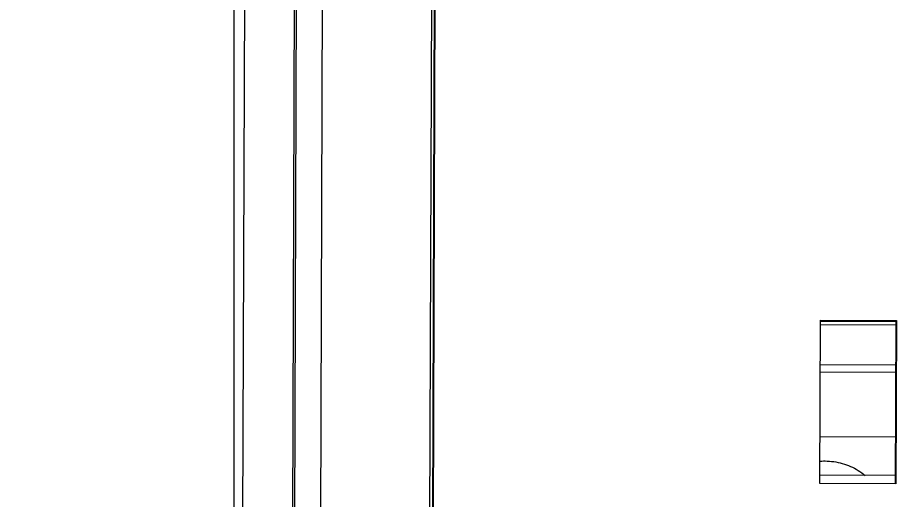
# Model space of a CAD drawing. Header units: millimetres. Extents: x 492 to 7139, y 278 to 5201.
# Drawn here: x 1511 to 1580.4, y 3256 to 3294 of the extents above; entities that cross this region are included whole.
import ezdxf

# ---------------------------------------------------------------- set-up
doc = ezdxf.new("R2010")
doc.units = ezdxf.units.MM
doc.layers.add('ZANO_R', color=7, linetype='Continuous', lineweight=0)
doc.layers.add('ZANO_W', color=1, linetype='Continuous', lineweight=0)
doc.styles.get("Standard").update_dxf_attribs({"font": 'arial.ttf'})
doc.dimstyles.new('pl i ang', dxfattribs={"dimtxt": 50, "dimasz": 50, "dimexe": 1.25, "dimexo": 0.625, "dimgap": 10, "dimtad": 1, "dimtoh": 1, "dimtxsty": 'Standard', "dimcen": 2.5, "dimclrd": 1, "dimclre": 1, "dimclrt": 1, "dimadec": 0, "dimazin": 0, "dimtfac": 1, "dimtmove": 0, "dimatfit": 3, "dimfxl": 1, "dimarcsym": 1})

# ---------------------------------------------------------------- blocks, each defined once
blk = doc.blocks.new('*D387')
at = {"layer": 'ZANO_W', "color": 1, "lineweight": -2}
for p, q in [((1567.733, 3599.403), (640.141, 3599.403)), ((650.141, 3559.403), (650.141, 2405.635)), ((1503.864, 2365.635), (640.141, 2365.635))]:
    blk.add_line(p, q, dxfattribs=at)
at = {"layer": 'ZANO_W', "color": 1}
for points in [[(656.807, 3559.403), (643.474, 3559.403), (650.141, 3599.403)], [(643.474, 2405.635), (656.807, 2405.635), (650.141, 2365.635)]]:
    blk.add_solid(points, dxfattribs=at)
at = {"layer": 'ZANO_W', "color": 1, "insert": (619.704, 2982.519), "char_height": 40, "attachment_point": 5, "rotation": 90}
blk.add_mtext('1234', dxfattribs=at)

msp = doc.modelspace()

# ---------------------------------------------------------------- linework, layer by layer
at = {"layer": 'ZANO_R'}
for p, q in [((1528.121, 2798.131), (1528.121, 4898.97)), ((1532.427, 3155.585), (1533.789, 3555.036)), ((1533.91, 3555.244), (1532.548, 3155.794)), ((1535.97, 3555.339), (1534.608, 3155.888)), ((1543.254, 3155.845), (1544.616, 3555.295)), ((1544.814, 3555.206), (1543.452, 3155.755)), ((1544.859, 3555.284), (1543.498, 3155.833)), ((1529.801, 3548.151), (1528.439, 3148.701)), ((1574.381, 3257.238), (1574.425, 3270.14)), ((1574.424, 3270.062), (1580.377, 3270.032)), ((1574.424, 3269.804), (1580.376, 3269.774)), ((1574.425, 3270.14), (1580.422, 3270.11)), ((1580.377, 3270.032), (1580.333, 3257.208)), ((1580.422, 3270.11), (1580.377, 3270.032)), ((1580.422, 3270.11), (1580.378, 3257.208)), ((1574.413, 3266.651), (1580.365, 3266.621)), ((1580.363, 3266.001), (1574.411, 3266.031)), ((1580.345, 3260.908), (1574.393, 3260.938)), ((1574.387, 3259.004), (1574.523, 3259.013)), ((1574.523, 3259.013), (1574.659, 3259.018)), ((1574.659, 3259.018), (1574.795, 3259.019)), ((1574.795, 3259.019), (1574.966, 3259.015)), ((1574.966, 3259.015), (1575.137, 3259.006)), ((1575.137, 3259.006), (1575.308, 3258.99)), ((1575.308, 3258.99), (1575.478, 3258.969)), ((1575.478, 3258.969), (1575.648, 3258.941)), ((1575.648, 3258.941), (1575.816, 3258.909)), ((1575.816, 3258.909), (1575.983, 3258.87)), ((1575.983, 3258.87), (1576.149, 3258.825)), ((1576.149, 3258.825), (1576.313, 3258.775)), ((1576.313, 3258.775), (1576.475, 3258.72)), ((1576.475, 3258.72), (1576.635, 3258.658)), ((1576.635, 3258.658), (1576.793, 3258.592)), ((1576.793, 3258.592), (1576.949, 3258.52)), ((1576.949, 3258.52), (1577.102, 3258.443)), ((1577.102, 3258.443), (1577.252, 3258.36)), ((1577.252, 3258.36), (1577.399, 3258.272)), ((1577.399, 3258.272), (1577.544, 3258.18)), ((1577.544, 3258.18), (1577.685, 3258.082)), ((1577.685, 3258.082), (1577.823, 3257.98)), ((1577.823, 3257.98), (1577.957, 3257.873)), ((1580.378, 3257.208), (1574.381, 3257.238)), ((1580.335, 3257.861), (1574.383, 3257.891))]:
    msp.add_line(p, q, dxfattribs=at)

# ---------------------------------------------------------------- dimensions: what is measured, and where the dimension line sits
at = {"layer": 'ZANO_W'}
dim = msp.add_linear_dim(base=(650.141, 2365.635), p1=(1577.733, 3599.403), p2=(1513.864, 2365.635), angle=90, dimstyle='pl i ang', override={"dimtxt": 40, "dimasz": 40, "dimexe": 10, "dimexo": 10, "dimtoh": 0, "dimdec": 0, "dimtdec": 0, "dimtmove": 1}, dxfattribs=at)
dim.commit()
dim.dimension.update_dxf_attribs({"geometry": '*D387', "text_midpoint": (619.704, 2982.519)})

doc.saveas('drawing.dxf')
